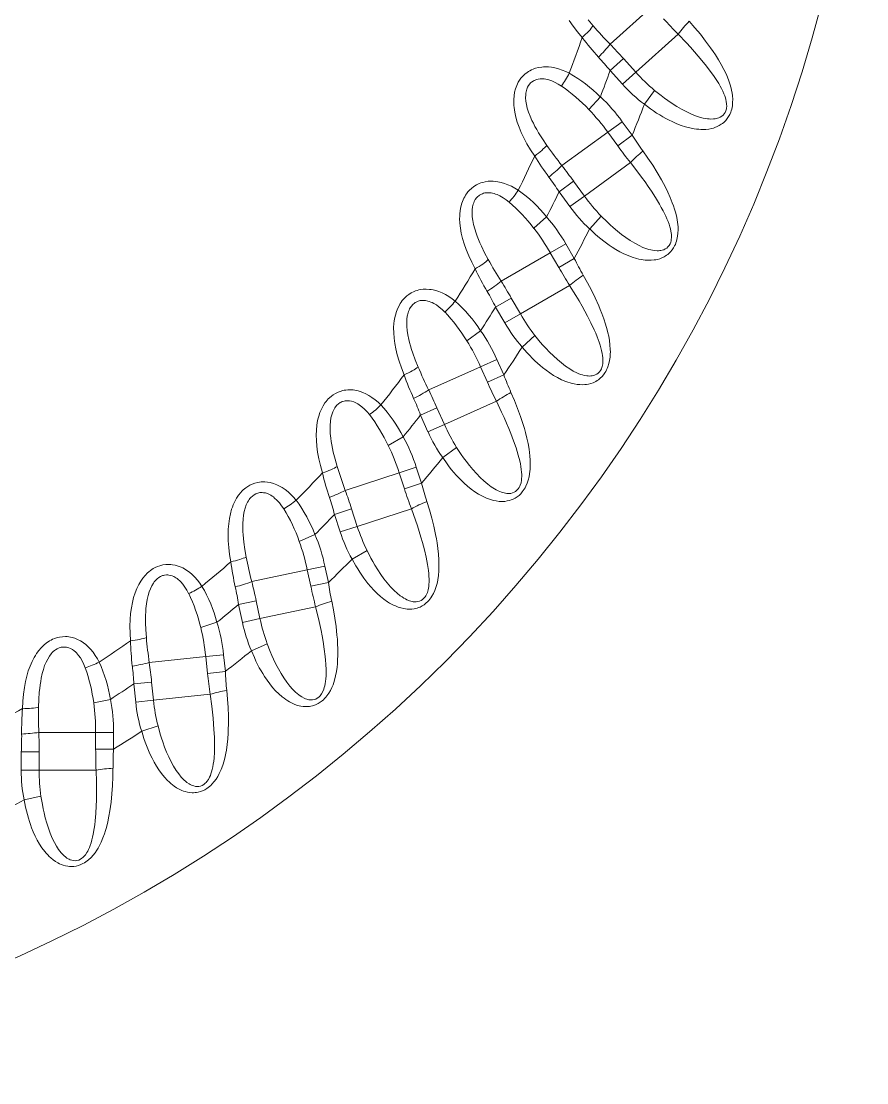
# Model space of a CAD drawing. Extents: x 407 to 920, y -71 to 445.
# Drawn here: x 900.47 to 919.78, y 146.64 to 170.88 of the extents above; entities that cross this region are included whole.
import ezdxf

# ---------------------------------------------------------------- set-up
doc = ezdxf.new("R2010")
doc.units = 0
doc.header["$LTSCALE"] = 7
doc.header["$MEASUREMENT"] = 0
doc.layers.add('8', color=250, linetype='CONTINUOUS', lineweight=15)

msp = doc.modelspace()

# ---------------------------------------------------------------- linework, layer by layer
at = {"layer": '8', "ltscale": 0.032425}
for p, q in [((914.883, 171.227), (913.919, 170.359)), ((913.865, 168.349), (912.816, 167.587)), ((912.552, 165.594), (911.429, 164.946)), ((910.959, 162.992), (909.774, 162.464)), ((909.102, 160.57), (907.868, 160.169)), ((907.002, 158.355), (905.733, 158.085)), ((904.682, 156.372), (903.392, 156.236)), ((902.168, 154.642), (900.871, 154.642))]:
    msp.add_line(p, q, dxfattribs=at)
at = {"layer": '8', "ltscale": 0.032486}
for p, q in [((915.47, 170.59), (914.504, 169.72)), ((914.382, 167.655), (913.331, 166.891))]:
    msp.add_line(p, q, dxfattribs=at)
at = {"layer": '8', "ltscale": 0.010249}
for p, q in [((913.919, 169.757), (914.224, 170.031)), ((914.423, 168.28), (914.091, 168.039)), ((912.753, 166.988), (913.085, 167.229)), ((912.999, 166.65), (913.331, 166.891)), ((911.304, 164.357), (911.659, 164.562)), ((911.514, 163.995), (911.869, 164.2)), ((911.333, 163.158), (910.959, 162.992)), ((911.49, 162.807), (911.115, 162.64)), ((909.758, 161.509), (910.133, 161.676)), ((909.492, 160.696), (909.102, 160.57)), ((909.611, 160.331), (909.221, 160.204)), ((907.624, 159.619), (908.014, 159.745)), ((907.753, 159.221), (908.143, 159.347)), ((907.403, 158.44), (907.002, 158.355)), ((907.483, 158.064), (907.082, 157.979)), ((905.433, 157.564), (905.834, 157.649)), ((905.52, 157.154), (905.921, 157.24)), ((905.09, 156.415), (904.682, 156.372)), ((905.13, 156.033), (904.722, 155.99)), ((903.039, 155.749), (903.446, 155.792)), ((903.082, 155.333), (903.49, 155.376)), ((902.578, 154.642), (902.168, 154.642)), ((902.578, 154.258), (902.168, 154.258)), ((900.468, 154.195), (900.878, 154.195)), ((900.468, 153.776), (900.878, 153.776))]:
    msp.add_line(p, q, dxfattribs=at)
at = {"layer": '8', "ltscale": 0.010462}
for p, q in [((914.224, 170.031), (914.504, 169.72)), ((913.919, 169.757), (914.199, 169.446)), ((912.753, 166.988), (912.999, 166.65)), ((911.659, 164.562), (911.869, 164.2)), ((909.588, 161.891), (909.758, 161.509)), ((907.624, 159.619), (907.753, 159.221)), ((905.834, 157.649), (905.921, 157.24)), ((903.039, 155.749), (903.082, 155.333)), ((903.446, 155.792), (903.49, 155.376)), ((900.468, 154.195), (900.468, 153.776)), ((900.878, 154.195), (900.878, 153.776))]:
    msp.add_line(p, q, dxfattribs=at)
at = {"layer": '8', "ltscale": 0.01025}
for p, q in [((914.199, 169.446), (914.504, 169.72)), ((914.197, 168.59), (913.865, 168.349)), ((912.907, 165.799), (912.552, 165.594)), ((913.1, 165.467), (912.745, 165.262)), ((909.588, 161.891), (909.963, 162.058))]:
    msp.add_line(p, q, dxfattribs=at)
at = {"layer": '8', "ltscale": 0.009813}
for p, q in [((914.701, 168.988), (914.932, 169.306)), ((900.535, 153.1), (900.919, 153.182))]:
    msp.add_line(p, q, dxfattribs=at)
at = {"layer": '8', "ltscale": 0.009748}
for p, q in [((913.695, 169.157), (913.433, 168.868)), ((912.468, 166.415), (912.177, 166.155)), ((910.96, 163.817), (910.644, 163.588)), ((909.19, 161.39), (908.851, 161.196)), ((907.175, 159.162), (906.818, 159.004)), ((904.938, 157.156), (904.567, 157.037)), ((902.505, 155.395), (902.123, 155.315))]:
    msp.add_line(p, q, dxfattribs=at)
at = {"layer": '8', "ltscale": 0.009608}
for p, q in [((914.423, 168.28), (914.197, 168.59)), ((912.745, 165.262), (912.552, 165.594)), ((909.221, 160.204), (909.102, 160.57)), ((909.611, 160.331), (909.492, 160.696)), ((907.483, 158.064), (907.403, 158.44)), ((905.13, 156.033), (905.09, 156.415)), ((904.722, 155.99), (904.682, 156.372)), ((902.168, 154.258), (902.168, 154.642)), ((902.578, 154.258), (902.578, 154.642))]:
    msp.add_line(p, q, dxfattribs=at)
at = {"layer": '8', "ltscale": 0.009607}
for p, q in [((914.091, 168.039), (913.865, 168.349)), ((913.1, 165.467), (912.907, 165.799)), ((911.115, 162.64), (910.959, 162.992)), ((911.49, 162.807), (911.333, 163.158)), ((907.082, 157.979), (907.002, 158.355))]:
    msp.add_line(p, q, dxfattribs=at)
at = {"layer": '8', "ltscale": 0.010461}
for p, q in [((913.085, 167.229), (913.331, 166.891)), ((911.304, 164.357), (911.514, 163.995)), ((909.963, 162.058), (910.133, 161.676)), ((908.014, 159.745), (908.143, 159.347)), ((905.433, 157.564), (905.52, 157.154))]:
    msp.add_line(p, q, dxfattribs=at)
at = {"layer": '8', "ltscale": 0.009814}
for p, q in [((913.451, 166.142), (913.713, 166.434)), ((911.91, 163.443), (912.201, 163.705)), ((910.095, 160.919), (910.412, 161.15)), ((908.026, 158.599), (908.366, 158.795)), ((905.726, 156.507), (906.084, 156.667)), ((903.22, 154.668), (903.593, 154.789))]:
    msp.add_line(p, q, dxfattribs=at)
at = {"layer": '8', "ltscale": 0.032487}
for p, q in [((912.994, 164.849), (911.869, 164.2)), ((911.32, 162.204), (910.133, 161.676)), ((909.379, 159.749), (908.143, 159.347)), ((907.192, 157.51), (905.921, 157.24)), ((904.782, 155.512), (903.49, 155.376)), ((902.177, 153.776), (900.878, 153.776))]:
    msp.add_line(p, q, dxfattribs=at)
at = {"layer": '8'}
for points in [[(912.986, 170.901), (913.073, 170.774), (913.17, 170.644), (913.279, 170.512)], [(913.415, 170.918), (913.529, 170.782)], [(915.725, 170.885), (915.855, 170.737), (915.981, 170.586), (916.1, 170.433), (916.214, 170.276), (916.269, 170.197), (916.323, 170.116), (916.391, 170.006), (916.456, 169.894), (916.517, 169.78), (916.55, 169.711), (916.582, 169.642), (916.62, 169.548), (916.654, 169.451), (916.682, 169.352), (916.693, 169.301), (916.703, 169.248), (916.713, 169.177), (916.718, 169.104), (916.717, 169.031), (916.71, 168.955), (916.704, 168.916), (916.695, 168.877), (916.685, 168.841), (916.673, 168.805), (916.651, 168.755), (916.625, 168.707), (916.595, 168.662), (916.562, 168.621), (916.537, 168.595), (916.512, 168.572), (916.485, 168.55), (916.457, 168.53), (916.411, 168.501), (916.363, 168.478), (916.313, 168.458), (916.276, 168.446), (916.238, 168.436), (916.172, 168.423), (916.105, 168.415), (916.038, 168.413), (915.99, 168.413), (915.942, 168.416), (915.889, 168.421), (915.837, 168.428), (915.736, 168.448), (915.637, 168.474), (915.539, 168.505), (915.442, 168.542), (915.347, 168.584), (915.253, 168.629), (915.187, 168.664), (915.121, 168.701), (915.051, 168.743), (914.981, 168.787), (914.909, 168.835), (914.839, 168.885), (914.701, 168.988)], [(915.47, 170.59), (915.659, 170.392), (915.754, 170.289), (915.846, 170.186), (915.931, 170.089), (916.013, 169.991), (916.123, 169.855), (916.228, 169.716), (916.278, 169.647), (916.326, 169.576), (916.399, 169.461), (916.432, 169.404), (916.464, 169.345), (916.493, 169.286), (916.519, 169.226), (916.537, 169.18), (916.552, 169.134), (916.563, 169.094), (916.571, 169.054), (916.579, 168.995), (916.581, 168.937), (916.578, 168.909), (916.574, 168.881), (916.563, 168.84), (916.546, 168.802), (916.524, 168.767), (916.497, 168.737), (916.467, 168.713), (916.434, 168.693), (916.399, 168.677), (916.374, 168.668), (916.348, 168.662), (916.316, 168.656), (916.283, 168.652), (916.222, 168.65), (916.181, 168.652), (916.139, 168.656), (916.093, 168.663), (916.047, 168.673), (915.957, 168.696), (915.868, 168.726), (915.76, 168.77), (915.653, 168.82), (915.546, 168.877), (915.441, 168.939), (915.337, 169.005), (915.234, 169.075), (915.157, 169.13), (915.082, 169.187), (914.932, 169.306)], [(912.987, 169.696), (912.908, 169.734), (912.825, 169.768), (912.74, 169.797), (912.657, 169.818), (912.579, 169.832), (912.507, 169.84), (912.441, 169.842), (912.397, 169.84), (912.355, 169.837), (912.282, 169.826), (912.217, 169.81), (912.16, 169.79), (912.122, 169.773), (912.086, 169.755), (912.053, 169.736), (912.023, 169.716), (911.967, 169.673), (911.918, 169.626), (911.882, 169.583), (911.849, 169.538), (911.821, 169.491), (911.802, 169.456), (911.786, 169.42), (911.771, 169.382), (911.758, 169.343), (911.737, 169.265), (911.724, 169.184), (911.717, 169.1), (911.716, 169.013), (911.719, 168.963), (911.724, 168.911), (911.739, 168.805), (911.763, 168.695), (911.796, 168.582), (911.837, 168.466), (911.887, 168.347), (911.945, 168.224), (912.018, 168.088), (912.101, 167.949), (912.195, 167.806)], [(912.806, 169.404), (912.735, 169.448), (912.66, 169.489), (912.585, 169.522), (912.517, 169.545), (912.48, 169.554), (912.447, 169.561), (912.41, 169.567), (912.376, 169.569), (912.323, 169.569), (912.277, 169.563), (912.238, 169.554), (912.203, 169.542), (912.18, 169.531), (912.159, 169.519), (912.121, 169.493), (912.102, 169.476), (912.085, 169.458), (912.056, 169.42), (912.033, 169.379), (912.015, 169.335), (912.006, 169.306), (911.999, 169.275), (911.993, 169.242), (911.99, 169.207), (911.988, 169.137), (911.994, 169.062), (912.007, 168.982), (912.027, 168.899), (912.055, 168.811), (912.09, 168.718), (912.133, 168.62), (912.166, 168.553), (912.202, 168.483), (912.242, 168.41), (912.286, 168.334), (912.373, 168.196), (912.472, 168.049)], [(914.667, 167.921), (914.781, 167.76), (914.89, 167.598), (914.993, 167.433), (915.09, 167.265), (915.136, 167.18), (915.181, 167.094), (915.238, 166.978), (915.291, 166.86), (915.339, 166.739), (915.365, 166.668), (915.389, 166.596), (915.417, 166.498), (915.441, 166.399), (915.458, 166.297), (915.465, 166.245), (915.469, 166.191), (915.471, 166.119), (915.468, 166.047), (915.46, 165.974), (915.445, 165.899), (915.435, 165.861), (915.422, 165.823), (915.408, 165.788), (915.392, 165.754), (915.365, 165.706), (915.335, 165.661), (915.3, 165.62), (915.262, 165.582), (915.236, 165.559), (915.208, 165.538), (915.179, 165.52), (915.149, 165.502), (915.1, 165.479), (915.05, 165.461), (914.999, 165.446), (914.96, 165.438), (914.921, 165.432), (914.854, 165.426), (914.787, 165.426), (914.72, 165.43), (914.672, 165.436), (914.625, 165.443), (914.573, 165.454), (914.521, 165.467), (914.424, 165.496), (914.328, 165.533), (914.233, 165.574), (914.141, 165.621), (914.05, 165.672), (913.962, 165.728), (913.9, 165.769), (913.838, 165.813), (913.772, 165.862), (913.708, 165.913), (913.641, 165.968), (913.577, 166.025), (913.451, 166.142)], [(914.382, 167.655), (914.55, 167.439), (914.634, 167.326), (914.715, 167.214), (914.788, 167.108), (914.86, 167.002), (914.955, 166.855), (915.045, 166.707), (915.087, 166.632), (915.128, 166.557), (915.188, 166.435), (915.216, 166.374), (915.241, 166.313), (915.264, 166.251), (915.283, 166.189), (915.296, 166.141), (915.306, 166.093), (915.313, 166.053), (915.317, 166.012), (915.319, 165.953), (915.314, 165.895), (915.309, 165.867), (915.302, 165.84), (915.287, 165.8), (915.266, 165.764), (915.24, 165.732), (915.21, 165.704), (915.178, 165.683), (915.143, 165.667), (915.106, 165.655), (915.08, 165.649), (915.054, 165.645), (915.021, 165.643), (914.989, 165.642), (914.928, 165.647), (914.887, 165.653), (914.846, 165.662), (914.801, 165.673), (914.756, 165.688), (914.669, 165.72), (914.584, 165.759), (914.481, 165.814), (914.379, 165.876), (914.279, 165.943), (914.181, 166.015), (914.085, 166.092), (913.99, 166.173), (913.919, 166.236), (913.85, 166.3), (913.713, 166.434)], [(911.819, 167.025), (911.745, 167.071), (911.666, 167.114), (911.585, 167.151), (911.504, 167.181), (911.428, 167.203), (911.357, 167.218), (911.292, 167.227), (911.248, 167.231), (911.206, 167.232), (911.132, 167.228), (911.066, 167.219), (911.008, 167.205), (910.968, 167.193), (910.93, 167.178), (910.896, 167.163), (910.863, 167.146), (910.803, 167.109), (910.75, 167.067), (910.708, 167.028), (910.672, 166.987), (910.639, 166.943), (910.617, 166.91), (910.596, 166.876), (910.577, 166.84), (910.56, 166.803), (910.532, 166.727), (910.51, 166.648), (910.494, 166.565), (910.485, 166.479), (910.482, 166.428), (910.481, 166.376), (910.486, 166.269), (910.498, 166.158), (910.519, 166.042), (910.548, 165.922), (910.585, 165.798), (910.63, 165.67), (910.688, 165.528), (910.756, 165.381), (910.835, 165.229)], [(911.609, 166.754), (911.543, 166.805), (911.472, 166.853), (911.402, 166.894), (911.336, 166.924), (911.301, 166.937), (911.268, 166.948), (911.232, 166.957), (911.199, 166.963), (911.146, 166.968), (911.1, 166.967), (911.06, 166.962), (911.024, 166.954), (911, 166.946), (910.978, 166.936), (910.937, 166.914), (910.917, 166.899), (910.898, 166.883), (910.865, 166.848), (910.838, 166.81), (910.816, 166.768), (910.803, 166.739), (910.793, 166.71), (910.784, 166.677), (910.777, 166.644), (910.768, 166.574), (910.766, 166.498), (910.771, 166.417), (910.782, 166.333), (910.8, 166.242), (910.825, 166.146), (910.858, 166.045), (910.883, 165.974), (910.912, 165.901), (910.944, 165.824), (910.98, 165.744), (911.052, 165.597), (911.136, 165.441)], [(913.305, 165.085), (913.402, 164.913), (913.493, 164.739), (913.578, 164.565), (913.657, 164.388), (913.694, 164.299), (913.73, 164.209), (913.774, 164.087), (913.815, 163.964), (913.85, 163.839), (913.869, 163.765), (913.885, 163.691), (913.903, 163.591), (913.915, 163.49), (913.922, 163.387), (913.923, 163.334), (913.922, 163.28), (913.916, 163.209), (913.906, 163.137), (913.89, 163.065), (913.868, 162.992), (913.853, 162.955), (913.837, 162.919), (913.819, 162.886), (913.8, 162.853), (913.768, 162.809), (913.733, 162.767), (913.694, 162.729), (913.653, 162.696), (913.624, 162.676), (913.594, 162.658), (913.563, 162.643), (913.531, 162.629), (913.48, 162.611), (913.428, 162.597), (913.376, 162.588), (913.337, 162.584), (913.297, 162.582), (913.23, 162.584), (913.164, 162.59), (913.097, 162.601), (913.05, 162.612), (913.004, 162.625), (912.953, 162.641), (912.904, 162.659), (912.81, 162.698), (912.718, 162.745), (912.628, 162.796), (912.541, 162.852), (912.457, 162.913), (912.374, 162.977), (912.317, 163.025), (912.261, 163.074), (912.2, 163.13), (912.141, 163.188), (912.081, 163.25), (912.022, 163.313), (911.91, 163.443)], [(910.379, 164.491), (910.311, 164.545), (910.237, 164.595), (910.159, 164.641), (910.082, 164.679), (910.009, 164.709), (909.94, 164.732), (909.876, 164.747), (909.832, 164.755), (909.791, 164.76), (909.717, 164.765), (909.651, 164.762), (909.591, 164.755), (909.55, 164.747), (909.511, 164.736), (909.475, 164.725), (909.441, 164.711), (909.377, 164.68), (909.32, 164.645), (909.275, 164.61), (909.234, 164.573), (909.196, 164.533), (909.171, 164.503), (909.148, 164.471), (909.125, 164.437), (909.104, 164.402), (909.068, 164.33), (909.038, 164.253), (909.013, 164.172), (908.995, 164.088), (908.987, 164.037), (908.981, 163.986), (908.974, 163.879), (908.975, 163.766), (908.983, 163.649), (908.999, 163.527), (909.023, 163.4), (909.055, 163.268), (909.098, 163.12), (909.15, 162.967), (909.213, 162.807)], [(912.994, 164.849), (913.138, 164.617), (913.21, 164.496), (913.279, 164.376), (913.341, 164.263), (913.401, 164.15), (913.48, 163.994), (913.554, 163.837), (913.589, 163.759), (913.621, 163.68), (913.668, 163.552), (913.689, 163.489), (913.708, 163.425), (913.724, 163.361), (913.737, 163.297), (913.744, 163.249), (913.75, 163.2), (913.752, 163.159), (913.752, 163.118), (913.748, 163.059), (913.737, 163.002), (913.729, 162.975), (913.719, 162.948), (913.7, 162.91), (913.675, 162.876), (913.646, 162.847), (913.613, 162.823), (913.579, 162.806), (913.543, 162.793), (913.505, 162.785), (913.479, 162.782), (913.452, 162.781), (913.419, 162.782), (913.387, 162.785), (913.327, 162.795), (913.287, 162.806), (913.247, 162.819), (913.203, 162.835), (913.16, 162.854), (913.077, 162.895), (912.996, 162.943), (912.9, 163.008), (912.805, 163.08), (912.713, 163.158), (912.623, 163.24), (912.535, 163.327), (912.449, 163.417), (912.385, 163.486), (912.323, 163.558), (912.201, 163.705)], [(910.142, 164.243), (910.082, 164.302), (910.016, 164.357), (909.95, 164.404), (909.888, 164.441), (909.855, 164.458), (909.823, 164.472), (909.788, 164.485), (909.756, 164.494), (909.704, 164.505), (909.658, 164.509), (909.617, 164.508), (909.581, 164.503), (909.556, 164.498), (909.533, 164.491), (909.491, 164.472), (909.469, 164.46), (909.448, 164.446), (909.412, 164.415), (909.381, 164.379), (909.354, 164.34), (909.339, 164.313), (909.326, 164.285), (909.313, 164.253), (909.303, 164.221), (909.286, 164.152), (909.277, 164.077), (909.273, 163.996), (909.275, 163.911), (909.284, 163.819), (909.299, 163.721), (909.321, 163.616), (909.339, 163.544), (909.359, 163.468), (909.384, 163.388), (909.411, 163.305), (909.467, 163.151), (909.534, 162.987)], [(908.682, 162.122), (908.62, 162.182), (908.551, 162.24), (908.479, 162.293), (908.407, 162.34), (908.337, 162.377), (908.27, 162.407), (908.209, 162.429), (908.166, 162.441), (908.125, 162.451), (908.052, 162.463), (907.986, 162.467), (907.926, 162.466), (907.884, 162.462), (907.845, 162.456), (907.807, 162.448), (907.772, 162.439), (907.706, 162.415), (907.645, 162.385), (907.596, 162.355), (907.552, 162.323), (907.51, 162.287), (907.482, 162.259), (907.455, 162.23), (907.429, 162.199), (907.405, 162.166), (907.361, 162.098), (907.323, 162.025), (907.291, 161.947), (907.263, 161.865), (907.25, 161.816), (907.238, 161.765), (907.221, 161.659), (907.21, 161.548), (907.206, 161.43), (907.209, 161.307), (907.219, 161.178), (907.237, 161.043), (907.264, 160.892), (907.3, 160.734), (907.346, 160.569)], [(908.42, 161.9), (908.366, 161.964), (908.307, 162.026), (908.247, 162.08), (908.189, 162.123), (908.157, 162.143), (908.127, 162.16), (908.094, 162.177), (908.063, 162.19), (908.012, 162.206), (907.967, 162.215), (907.926, 162.218), (907.89, 162.217), (907.864, 162.214), (907.84, 162.21), (907.797, 162.196), (907.773, 162.186), (907.752, 162.174), (907.712, 162.147), (907.678, 162.115), (907.647, 162.079), (907.629, 162.053), (907.613, 162.026), (907.597, 161.996), (907.583, 161.965), (907.56, 161.898), (907.542, 161.825), (907.53, 161.745), (907.524, 161.66), (907.523, 161.568), (907.527, 161.468), (907.538, 161.362), (907.548, 161.288), (907.561, 161.21), (907.577, 161.128), (907.595, 161.043), (907.635, 160.884), (907.684, 160.714)], [(911.654, 162.406), (911.732, 162.225), (911.805, 162.043), (911.871, 161.86), (911.932, 161.676), (911.959, 161.583), (911.985, 161.49), (912.016, 161.365), (912.044, 161.238), (912.066, 161.11), (912.077, 161.035), (912.085, 160.96), (912.092, 160.858), (912.094, 160.756), (912.09, 160.653), (912.086, 160.6), (912.079, 160.547), (912.066, 160.476), (912.048, 160.406), (912.025, 160.336), (911.995, 160.266), (911.977, 160.231), (911.956, 160.197), (911.935, 160.165), (911.913, 160.135), (911.877, 160.094), (911.837, 160.056), (911.795, 160.023), (911.75, 159.994), (911.719, 159.977), (911.687, 159.963), (911.655, 159.95), (911.622, 159.94), (911.57, 159.927), (911.517, 159.919), (911.464, 159.916), (911.424, 159.916), (911.385, 159.918), (911.318, 159.927), (911.253, 159.94), (911.188, 159.958), (911.142, 159.973), (911.097, 159.991), (911.049, 160.012), (911.001, 160.035), (910.912, 160.085), (910.825, 160.14), (910.742, 160.201), (910.661, 160.266), (910.583, 160.335), (910.508, 160.407), (910.456, 160.461), (910.405, 160.516), (910.351, 160.578), (910.298, 160.641), (910.245, 160.709), (910.193, 160.778), (910.095, 160.919)], [(911.32, 162.204), (911.439, 161.958), (911.498, 161.831), (911.554, 161.704), (911.604, 161.585), (911.652, 161.467), (911.714, 161.303), (911.771, 161.139), (911.797, 161.057), (911.821, 160.976), (911.855, 160.844), (911.869, 160.779), (911.881, 160.713), (911.89, 160.648), (911.897, 160.583), (911.899, 160.534), (911.899, 160.485), (911.897, 160.444), (911.893, 160.403), (911.883, 160.345), (911.866, 160.29), (911.855, 160.263), (911.842, 160.238), (911.819, 160.202), (911.791, 160.171), (911.76, 160.145), (911.724, 160.125), (911.689, 160.111), (911.651, 160.102), (911.613, 160.098), (911.586, 160.098), (911.559, 160.099), (911.527, 160.104), (911.495, 160.11), (911.437, 160.127), (911.398, 160.142), (911.36, 160.158), (911.318, 160.179), (911.276, 160.203), (911.199, 160.253), (911.123, 160.309), (911.034, 160.384), (910.947, 160.465), (910.864, 160.552), (910.783, 160.643), (910.704, 160.738), (910.628, 160.837), (910.572, 160.913), (910.518, 160.99), (910.412, 161.15)], [(906.747, 159.942), (906.691, 160.009), (906.629, 160.074), (906.563, 160.134), (906.495, 160.188), (906.43, 160.233), (906.367, 160.269), (906.308, 160.297), (906.267, 160.314), (906.228, 160.328), (906.156, 160.347), (906.09, 160.359), (906.03, 160.364), (905.989, 160.365), (905.949, 160.363), (905.911, 160.359), (905.875, 160.353), (905.806, 160.336), (905.743, 160.313), (905.691, 160.288), (905.643, 160.26), (905.599, 160.229), (905.568, 160.205), (905.538, 160.179), (905.509, 160.15), (905.481, 160.12), (905.43, 160.057), (905.385, 159.988), (905.345, 159.915), (905.309, 159.836), (905.29, 159.788), (905.274, 159.739), (905.245, 159.635), (905.222, 159.525), (905.206, 159.409), (905.197, 159.286), (905.193, 159.157), (905.197, 159.021), (905.208, 158.868), (905.227, 158.707), (905.256, 158.538)], [(906.463, 159.749), (906.416, 159.819), (906.364, 159.886), (906.309, 159.946), (906.256, 159.995), (906.227, 160.019), (906.199, 160.039), (906.167, 160.059), (906.138, 160.075), (906.089, 160.096), (906.045, 160.11), (906.005, 160.117), (905.969, 160.12), (905.943, 160.12), (905.919, 160.118), (905.874, 160.109), (905.85, 160.101), (905.827, 160.092), (905.785, 160.069), (905.747, 160.041), (905.713, 160.008), (905.692, 159.984), (905.673, 159.959), (905.655, 159.931), (905.637, 159.901), (905.607, 159.838), (905.582, 159.767), (905.562, 159.688), (905.546, 159.604), (905.536, 159.513), (905.53, 159.414), (905.529, 159.307), (905.532, 159.232), (905.537, 159.153), (905.544, 159.07), (905.553, 158.983), (905.576, 158.821), (905.607, 158.647)], [(909.732, 159.914), (909.791, 159.726), (909.844, 159.538), (909.891, 159.349), (909.932, 159.16), (909.95, 159.065), (909.966, 158.969), (909.984, 158.841), (909.997, 158.712), (910.006, 158.583), (910.009, 158.507), (910.009, 158.431), (910.006, 158.329), (909.998, 158.227), (909.983, 158.125), (909.973, 158.073), (909.96, 158.021), (909.94, 157.952), (909.915, 157.884), (909.885, 157.818), (909.847, 157.751), (909.826, 157.718), (909.802, 157.686), (909.778, 157.657), (909.752, 157.629), (909.712, 157.592), (909.669, 157.559), (909.623, 157.53), (909.576, 157.506), (909.543, 157.492), (909.51, 157.481), (909.477, 157.472), (909.443, 157.465), (909.389, 157.458), (909.336, 157.456), (909.283, 157.458), (909.243, 157.462), (909.204, 157.469), (909.139, 157.484), (909.075, 157.504), (909.013, 157.529), (908.969, 157.549), (908.926, 157.571), (908.88, 157.597), (908.835, 157.625), (908.751, 157.683), (908.671, 157.748), (908.594, 157.817), (908.521, 157.89), (908.451, 157.966), (908.383, 158.046), (908.337, 158.105), (908.293, 158.165), (908.245, 158.232), (908.199, 158.301), (908.153, 158.374), (908.109, 158.448), (908.026, 158.599)], [(909.379, 159.749), (909.472, 159.491), (909.516, 159.359), (909.559, 159.227), (909.596, 159.104), (909.632, 158.981), (909.677, 158.812), (909.716, 158.643), (909.734, 158.558), (909.749, 158.474), (909.769, 158.34), (909.776, 158.274), (909.781, 158.207), (909.783, 158.142), (909.783, 158.076), (909.78, 158.027), (909.775, 157.978), (909.769, 157.938), (909.761, 157.898), (909.744, 157.841), (909.722, 157.788), (909.708, 157.762), (909.693, 157.739), (909.666, 157.706), (909.635, 157.678), (909.601, 157.655), (909.564, 157.638), (909.527, 157.628), (909.488, 157.623), (909.45, 157.623), (909.423, 157.626), (909.397, 157.63), (909.365, 157.638), (909.334, 157.648), (909.278, 157.671), (909.241, 157.689), (909.204, 157.71), (909.165, 157.735), (909.126, 157.763), (909.054, 157.82), (908.985, 157.884), (908.904, 157.968), (908.826, 158.058), (908.752, 158.153), (908.681, 158.252), (908.613, 158.355), (908.548, 158.461), (908.5, 158.542), (908.454, 158.625), (908.366, 158.795)], [(904.594, 157.977), (904.545, 158.049), (904.491, 158.12), (904.431, 158.188), (904.37, 158.248), (904.309, 158.299), (904.251, 158.342), (904.195, 158.376), (904.156, 158.397), (904.118, 158.415), (904.049, 158.442), (903.985, 158.46), (903.926, 158.472), (903.884, 158.476), (903.845, 158.479), (903.806, 158.479), (903.77, 158.477), (903.7, 158.467), (903.634, 158.45), (903.581, 158.432), (903.53, 158.409), (903.482, 158.383), (903.449, 158.362), (903.417, 158.339), (903.385, 158.313), (903.354, 158.286), (903.297, 158.229), (903.245, 158.165), (903.197, 158.096), (903.153, 158.021), (903.13, 157.976), (903.108, 157.929), (903.068, 157.829), (903.035, 157.722), (903.006, 157.608), (902.984, 157.487), (902.967, 157.359), (902.956, 157.223), (902.952, 157.069), (902.954, 156.907), (902.964, 156.736)], [(904.292, 157.815), (904.253, 157.889), (904.208, 157.961), (904.159, 158.027), (904.112, 158.081), (904.085, 158.108), (904.06, 158.13), (904.03, 158.154), (904.002, 158.173), (903.956, 158.199), (903.914, 158.217), (903.875, 158.229), (903.839, 158.236), (903.813, 158.238), (903.789, 158.238), (903.743, 158.234), (903.719, 158.229), (903.695, 158.222), (903.651, 158.203), (903.61, 158.179), (903.573, 158.151), (903.55, 158.129), (903.528, 158.106), (903.507, 158.08), (903.487, 158.053), (903.45, 157.992), (903.418, 157.924), (903.389, 157.849), (903.365, 157.766), (903.345, 157.676), (903.329, 157.579), (903.317, 157.472), (903.312, 157.398), (903.308, 157.319), (903.307, 157.236), (903.307, 157.148), (903.313, 156.985), (903.326, 156.808)], [(907.56, 157.638), (907.599, 157.444), (907.632, 157.251), (907.659, 157.059), (907.68, 156.866), (907.688, 156.77), (907.694, 156.673), (907.698, 156.544), (907.699, 156.414), (907.694, 156.284), (907.689, 156.209), (907.681, 156.133), (907.667, 156.032), (907.648, 155.932), (907.623, 155.832), (907.607, 155.781), (907.589, 155.731), (907.562, 155.665), (907.53, 155.599), (907.493, 155.536), (907.449, 155.474), (907.424, 155.443), (907.397, 155.414), (907.37, 155.387), (907.341, 155.363), (907.297, 155.33), (907.251, 155.301), (907.203, 155.277), (907.153, 155.258), (907.119, 155.249), (907.085, 155.241), (907.051, 155.235), (907.017, 155.232), (906.963, 155.231), (906.909, 155.234), (906.856, 155.242), (906.818, 155.25), (906.78, 155.26), (906.716, 155.282), (906.655, 155.309), (906.595, 155.34), (906.554, 155.365), (906.514, 155.391), (906.471, 155.422), (906.429, 155.454), (906.352, 155.521), (906.279, 155.593), (906.209, 155.67), (906.144, 155.75), (906.082, 155.834), (906.024, 155.921), (905.984, 155.984), (905.946, 156.048), (905.906, 156.12), (905.867, 156.193), (905.829, 156.271), (905.793, 156.349), (905.726, 156.507)], [(907.192, 157.51), (907.257, 157.244), (907.288, 157.108), (907.316, 156.972), (907.341, 156.845), (907.363, 156.719), (907.39, 156.546), (907.412, 156.374), (907.42, 156.289), (907.427, 156.204), (907.432, 156.068), (907.432, 156.001), (907.43, 155.935), (907.426, 155.869), (907.419, 155.804), (907.411, 155.756), (907.401, 155.708), (907.39, 155.668), (907.378, 155.629), (907.356, 155.574), (907.328, 155.523), (907.312, 155.5), (907.294, 155.478), (907.264, 155.448), (907.23, 155.423), (907.193, 155.404), (907.155, 155.391), (907.117, 155.385), (907.078, 155.385), (907.04, 155.389), (907.014, 155.394), (906.988, 155.401), (906.957, 155.412), (906.927, 155.425), (906.874, 155.454), (906.839, 155.476), (906.805, 155.5), (906.768, 155.53), (906.733, 155.561), (906.667, 155.626), (906.605, 155.696), (906.533, 155.788), (906.466, 155.886), (906.402, 155.988), (906.341, 156.094), (906.284, 156.204), (906.23, 156.316), (906.192, 156.402), (906.154, 156.489), (906.084, 156.667)], [(902.248, 156.248), (902.207, 156.325), (902.16, 156.401), (902.108, 156.474), (902.053, 156.541), (901.998, 156.598), (901.945, 156.646), (901.893, 156.686), (901.856, 156.712), (901.82, 156.733), (901.754, 156.767), (901.693, 156.792), (901.635, 156.809), (901.594, 156.819), (901.555, 156.825), (901.517, 156.829), (901.48, 156.831), (901.41, 156.828), (901.343, 156.819), (901.288, 156.806), (901.235, 156.789), (901.185, 156.768), (901.149, 156.75), (901.115, 156.731), (901.08, 156.709), (901.047, 156.685), (900.984, 156.634), (900.926, 156.576), (900.871, 156.512), (900.819, 156.443), (900.791, 156.4), (900.765, 156.355), (900.715, 156.26), (900.67, 156.157), (900.63, 156.047), (900.595, 155.929), (900.565, 155.803), (900.54, 155.669), (900.52, 155.517), (900.505, 155.355), (900.497, 155.184)], [(901.93, 156.118), (901.899, 156.196), (901.862, 156.273), (901.821, 156.343), (901.779, 156.402), (901.755, 156.431), (901.732, 156.456), (901.705, 156.482), (901.68, 156.504), (901.637, 156.535), (901.596, 156.558), (901.559, 156.573), (901.524, 156.584), (901.499, 156.589), (901.475, 156.592), (901.429, 156.592), (901.404, 156.59), (901.379, 156.585), (901.333, 156.572), (901.29, 156.552), (901.25, 156.527), (901.225, 156.509), (901.201, 156.488), (901.177, 156.464), (901.154, 156.439), (901.112, 156.383), (901.072, 156.318), (901.036, 156.246), (901.003, 156.167), (900.974, 156.079), (900.948, 155.984), (900.925, 155.879), (900.912, 155.806), (900.9, 155.728), (900.89, 155.645), (900.881, 155.558), (900.87, 155.395), (900.864, 155.218)], [(905.162, 155.6), (905.181, 155.404), (905.194, 155.208), (905.2, 155.014), (905.201, 154.82), (905.198, 154.724), (905.194, 154.627), (905.185, 154.498), (905.172, 154.369), (905.154, 154.24), (905.141, 154.166), (905.125, 154.091), (905.101, 153.993), (905.071, 153.895), (905.036, 153.798), (905.015, 153.749), (904.992, 153.701), (904.958, 153.638), (904.919, 153.576), (904.876, 153.517), (904.825, 153.46), (904.797, 153.432), (904.767, 153.406), (904.737, 153.382), (904.707, 153.361), (904.66, 153.332), (904.61, 153.309), (904.56, 153.29), (904.508, 153.277), (904.474, 153.27), (904.439, 153.266), (904.405, 153.264), (904.37, 153.265), (904.316, 153.269), (904.263, 153.278), (904.212, 153.291), (904.174, 153.303), (904.138, 153.317), (904.077, 153.346), (904.018, 153.379), (903.962, 153.416), (903.924, 153.445), (903.887, 153.475), (903.847, 153.51), (903.809, 153.547), (903.739, 153.622), (903.674, 153.701), (903.613, 153.785), (903.557, 153.871), (903.504, 153.961), (903.455, 154.053), (903.422, 154.12), (903.39, 154.188), (903.358, 154.264), (903.328, 154.341), (903.298, 154.422), (903.27, 154.503), (903.22, 154.668)], [(904.782, 155.512), (904.82, 155.241), (904.836, 155.102), (904.85, 154.964), (904.861, 154.835), (904.87, 154.708), (904.879, 154.533), (904.882, 154.359), (904.882, 154.273), (904.879, 154.188), (904.871, 154.053), (904.864, 153.986), (904.855, 153.92), (904.844, 153.855), (904.83, 153.792), (904.817, 153.744), (904.802, 153.697), (904.788, 153.659), (904.771, 153.622), (904.743, 153.569), (904.71, 153.522), (904.692, 153.5), (904.672, 153.48), (904.638, 153.453), (904.602, 153.432), (904.564, 153.417), (904.524, 153.409), (904.486, 153.407), (904.448, 153.41), (904.41, 153.418), (904.384, 153.426), (904.359, 153.436), (904.33, 153.45), (904.301, 153.466), (904.251, 153.5), (904.219, 153.526), (904.188, 153.554), (904.154, 153.587), (904.122, 153.621), (904.064, 153.693), (904.009, 153.77), (903.948, 153.868), (903.89, 153.972), (903.838, 154.081), (903.789, 154.193), (903.743, 154.307), (903.701, 154.425), (903.672, 154.514), (903.644, 154.605), (903.593, 154.789)], [(902.564, 153.825), (902.562, 153.627), (902.555, 153.432), (902.541, 153.238), (902.521, 153.045), (902.509, 152.949), (902.494, 152.853), (902.472, 152.726), (902.445, 152.599), (902.414, 152.473), (902.393, 152.4), (902.37, 152.328), (902.335, 152.232), (902.296, 152.138), (902.25, 152.045), (902.224, 151.999), (902.196, 151.954), (902.156, 151.894), (902.111, 151.837), (902.062, 151.783), (902.006, 151.731), (901.975, 151.706), (901.942, 151.683), (901.91, 151.663), (901.877, 151.645), (901.827, 151.622), (901.776, 151.604), (901.724, 151.59), (901.671, 151.582), (901.636, 151.579), (901.601, 151.579), (901.567, 151.581), (901.533, 151.585), (901.479, 151.594), (901.428, 151.609), (901.378, 151.627), (901.342, 151.643), (901.307, 151.661), (901.249, 151.696), (901.195, 151.735), (901.143, 151.778), (901.108, 151.811), (901.074, 151.845), (901.038, 151.884), (901.004, 151.924), (900.942, 152.006), (900.886, 152.092), (900.834, 152.181), (900.787, 152.273), (900.744, 152.368), (900.705, 152.464), (900.679, 152.535), (900.655, 152.606), (900.631, 152.684), (900.608, 152.764), (900.587, 152.847), (900.568, 152.931), (900.535, 153.1)], [(902.177, 153.776), (902.186, 153.503), (902.188, 153.363), (902.187, 153.224), (902.185, 153.095), (902.181, 152.967), (902.171, 152.793), (902.157, 152.62), (902.147, 152.534), (902.136, 152.45), (902.113, 152.316), (902.099, 152.25), (902.083, 152.186), (902.065, 152.123), (902.045, 152.061), (902.027, 152.015), (902.007, 151.97), (901.989, 151.933), (901.969, 151.898), (901.935, 151.849), (901.897, 151.805), (901.877, 151.785), (901.855, 151.767), (901.819, 151.744), (901.781, 151.727), (901.741, 151.716), (901.701, 151.712), (901.663, 151.714), (901.625, 151.721), (901.588, 151.733), (901.564, 151.744), (901.54, 151.756), (901.512, 151.773), (901.485, 151.792), (901.439, 151.831), (901.41, 151.86), (901.381, 151.891), (901.352, 151.927), (901.323, 151.965), (901.273, 152.042), (901.226, 152.125), (901.175, 152.229), (901.13, 152.339), (901.088, 152.452), (901.051, 152.568), (901.018, 152.687), (900.989, 152.808), (900.969, 152.9), (900.951, 152.994), (900.919, 153.182)]]:
    msp.add_lwpolyline(points, dxfattribs=at)
msp.add_circle((886.923, 179.497), 32.857, dxfattribs=at)
for centre, radius, start, end in [((923.788, 178.726), 11.636, 221.9922, 224.3649), ((921.965, 178.159), 11.206, 221.169, 224.1121), ((917.935, 168.702), 3.105, 135.3618, 142.559), ((886.923, 179.497), 27.845, 339.3924, 341.1758), ((918.848, 174.805), 7.032, 217.63, 222.3679), ((910.883, 172.87), 3.94, 314.6545, 320.4068), ((904.238, 161.04), 13.438, 42.0001, 43.9088), ((908.355, 165.235), 7.17, 39.0996, 42.366), ((886.923, 179.497), 28.699, 338.8826, 340.1616), ((917.535, 172.42), 4.059, 221.6904, 230.1071), ((911.277, 170.548), 1.909, 323.1898, 333.5116), ((911.432, 166.929), 3.174, 44.5537, 60.6788), ((910.515, 166.098), 4.023, 43.5024, 55.2806), ((916.655, 171.633), 3.288, 221.6876, 233.5442), ((911.175, 166.423), 3.719, 35.6504, 47.3281), ((886.923, 179.497), 29.699, 337.8095, 339.2789), ((910.012, 165.584), 4.742, 35.6754, 43.8307), ((919.407, 171.411), 5.886, 212.1384, 216.3597), ((921.633, 174.504), 11.206, 215.169, 218.1122), ((923.506, 174.877), 11.636, 215.9922, 218.3649), ((886.923, 179.497), 27.845, 333.3924, 335.1758), ((918.183, 171.494), 7.032, 211.63, 216.3679), ((916.637, 165.52), 3.105, 129.3618, 136.559), ((910.059, 170.402), 3.94, 308.6545, 314.4068), ((902.214, 159.331), 13.438, 36.0001, 37.9088), ((906.747, 163.073), 7.17, 33.0996, 36.366), ((910.209, 168.051), 1.909, 317.1898, 327.5116), ((909.985, 164.436), 3.174, 38.5537, 54.6788), ((886.923, 179.497), 28.699, 332.8826, 334.1615), ((916.627, 169.259), 4.058, 215.6903, 224.1072), ((908.985, 163.705), 4.023, 37.5024, 49.2806), ((915.67, 168.568), 3.288, 215.6875, 227.5443), ((909.675, 163.959), 3.719, 29.6504, 41.3279), ((908.432, 163.246), 4.743, 29.6755, 37.8306), ((886.923, 179.497), 29.699, 331.8095, 333.279), ((920.921, 170.903), 11.206, 209.169, 212.1122), ((918.384, 168.06), 5.886, 206.1384, 210.3597), ((886.923, 179.497), 27.845, 327.3924, 329.1759), ((917.175, 168.27), 7.032, 205.63, 210.3679), ((922.824, 171.079), 11.637, 209.9924, 212.3648), ((908.982, 168.033), 3.94, 302.6545, 308.4068), ((900.022, 157.843), 13.438, 30.0001, 31.9088), ((915.013, 162.49), 3.105, 123.3618, 130.559), ((904.922, 161.091), 7.17, 27.0996, 30.366), ((908.885, 165.68), 1.909, 311.1898, 321.5116), ((908.284, 162.108), 3.174, 32.5537, 48.6788), ((907.213, 161.486), 4.023, 31.5024, 43.2806), ((886.923, 179.497), 28.699, 326.8826, 328.1616), ((915.394, 166.21), 4.058, 209.6903, 218.1073), ((914.37, 165.623), 3.288, 209.6875, 221.5444), ((907.927, 161.666), 3.719, 23.6505, 35.328), ((906.615, 161.087), 4.743, 23.6755, 31.8306), ((886.923, 179.497), 29.699, 325.8095, 327.2789), ((919.836, 167.396), 11.206, 203.169, 206.1122), ((886.923, 179.497), 27.845, 321.3924, 323.1758), ((915.836, 165.17), 7.032, 199.63, 204.3679), ((917.016, 164.834), 5.886, 200.1384, 204.3597), ((907.663, 165.79), 3.94, 296.6545, 302.4068), ((897.687, 156.592), 13.438, 24.0001, 25.9088), ((921.747, 167.372), 11.637, 203.9924, 206.3648), ((902.899, 159.31), 7.17, 21.0996, 24.366), ((913.081, 159.647), 3.105, 117.3618, 124.559), ((907.32, 163.46), 1.909, 305.1898, 315.5116), ((906.349, 159.97), 3.174, 26.5537, 42.6788), ((905.221, 159.463), 4.022, 25.5098, 37.2913), ((886.923, 179.497), 28.699, 320.8826, 322.1615), ((912.77, 162.83), 3.288, 203.6875, 215.5445), ((913.85, 163.307), 4.058, 203.6903, 212.1073), ((905.948, 159.569), 3.719, 17.6502, 29.3283), ((904.583, 159.13), 4.742, 17.6752, 25.8309), ((886.923, 179.497), 29.699, 319.8095, 321.279), ((886.923, 179.497), 27.845, 315.3924, 317.1759), ((914.18, 162.226), 7.032, 193.63, 198.3679), ((918.391, 164.022), 11.206, 197.169, 200.1122), ((915.319, 161.769), 5.886, 194.1384, 198.3597), ((906.116, 163.697), 3.94, 290.6545, 296.4068), ((895.234, 155.593), 13.438, 18.0001, 19.9088), ((920.289, 163.799), 11.637, 197.9924, 200.3648), ((905.532, 161.416), 1.909, 299.1898, 309.5116), ((904.202, 158.047), 3.174, 20.5537, 36.6788), ((900.702, 157.751), 7.17, 15.0996, 18.366), ((910.863, 157.022), 3.105, 111.3618, 118.559), ((903.027, 157.66), 4.022, 19.5099, 31.2913), ((886.923, 179.497), 28.699, 314.8826, 316.1616), ((912.01, 160.581), 4.058, 197.6903, 206.1073), ((903.761, 157.689), 3.719, 11.6502, 23.3282), ((910.886, 160.22), 3.288, 197.6875, 209.5444), ((902.357, 157.395), 4.742, 11.6753, 19.8308), ((916.601, 160.818), 11.206, 191.169, 194.1122), ((886.923, 179.497), 29.699, 313.8095, 315.2789), ((886.923, 179.497), 27.845, 309.3924, 311.1758), ((912.225, 159.471), 7.032, 187.63, 192.3679), ((904.36, 161.778), 3.94, 284.6545, 290.4068), ((892.69, 154.855), 13.438, 12.0001, 13.9088), ((903.54, 159.57), 1.909, 293.1898, 303.5116), ((901.865, 156.358), 3.174, 14.5537, 30.6788), ((898.353, 156.43), 7.17, 9.0996, 12.366), ((918.464, 160.397), 11.636, 191.9922, 194.3649), ((913.31, 158.898), 5.886, 188.1384, 192.3597), ((900.656, 156.097), 4.022, 13.5098, 25.2913), ((908.383, 154.643), 3.105, 105.3618, 112.559), ((886.923, 179.497), 28.699, 308.8826, 310.1615), ((901.389, 156.049), 3.719, 5.6505, 17.328), ((908.74, 157.821), 3.288, 191.6875, 203.5444), ((909.895, 158.062), 4.058, 191.6903, 200.1072), ((899.962, 155.903), 4.743, 5.6756, 13.8306), ((886.923, 179.497), 27.845, 303.3924, 305.1759), ((909.993, 156.936), 7.032, 181.63, 186.3679), ((914.486, 157.818), 11.206, 185.169, 188.1122), ((886.923, 179.497), 29.699, 307.8095, 309.279), ((901.366, 157.942), 1.909, 287.1898, 297.5116), ((899.365, 154.923), 3.174, 8.5537, 24.6788), ((902.412, 160.052), 3.94, 278.6545, 284.4068), ((895.88, 155.361), 7.17, 3.0996, 6.3659), ((890.082, 154.387), 13.438, 6.0001, 7.9088), ((898.135, 154.789), 4.022, 7.5099, 19.2913), ((916.295, 157.204), 11.636, 185.9922, 188.3649), ((911.012, 156.252), 5.886, 182.1384, 186.3597), ((886.923, 179.497), 28.699, 302.8826, 304.1616), ((905.667, 152.536), 3.105, 99.3618, 106.559), ((886.923, 179.497), 27.845, 297.3924, 299.1758), ((907.509, 154.648), 7.032, 175.63, 180.3679), ((912.069, 155.055), 11.206, 179.169, 182.1122), ((897.425, 154.669), 4.742, 359.6754, 7.8307), ((898.859, 154.665), 3.719, 359.6503, 11.3281), ((906.355, 155.659), 3.288, 185.6875, 197.5443), ((907.529, 155.778), 4.059, 185.6903, 194.1072), ((893.308, 154.557), 7.17, 357.0996, 0.366), ((900.295, 158.54), 3.94, 272.6545, 278.4068), ((887.44, 154.195), 13.438, 0.0001, 1.9088), ((886.923, 179.497), 29.699, 301.8095, 303.2789), ((913.805, 154.256), 11.637, 179.9924, 182.3648), ((908.45, 153.862), 5.886, 176.1384, 180.3597), ((903.756, 153.758), 3.288, 179.6867, 191.545), ((904.936, 153.754), 4.058, 179.6899, 188.1074), ((902.746, 150.724), 3.105, 93.3618, 100.559), ((886.923, 179.497), 29.699, 295.8095, 297.279)]:
    msp.add_arc(centre, radius, start, end, dxfattribs=at)
at = {"layer": '8', "extrusion": (0, 0, -1)}
for centre, major_axis in [((913.178, 170.546), (-0.379, -0.326)), ((912.098, 167.851), (-0.411, -0.285)), ((910.743, 165.283), (-0.439, -0.24)), ((909.127, 162.871), (-0.461, -0.193)), ((907.268, 160.641), (-0.479, -0.144)), ((905.185, 158.618), (-0.491, -0.093)), ((902.903, 156.824), (-0.498, -0.041)), ((900.445, 155.277), (-0.5, 0.011))]:
    msp.add_ellipse(centre, major_axis=major_axis, ratio=0.185152, start_param=3.71502, end_param=4.603915, dxfattribs=at)

doc.saveas('drawing.dxf')
